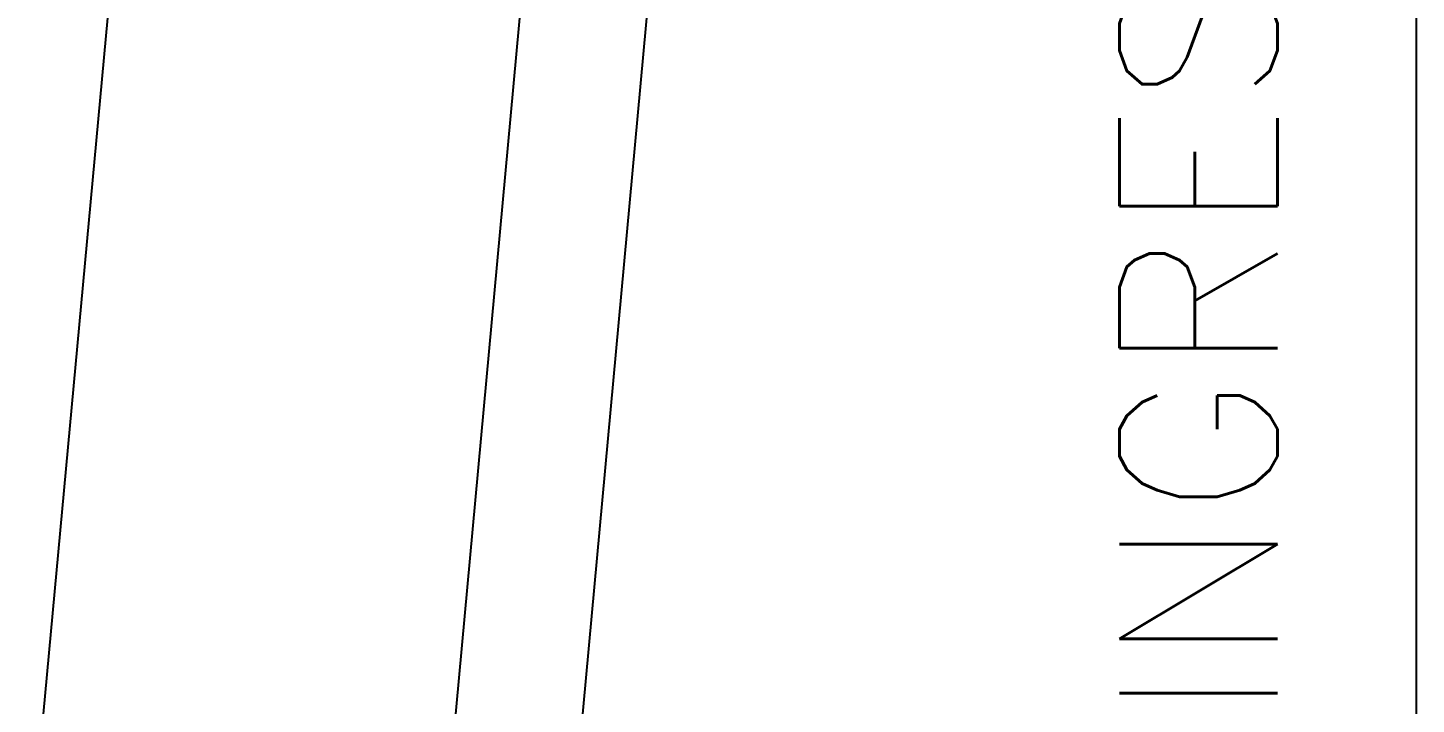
# Model space of a CAD drawing. Extents: x -30 to 1202, y 231 to 898.
# Drawn here: x 428.54 to 437.34, y 333.95 to 338.24 of the extents above; entities that cross this region are included whole.
import ezdxf

# ---------------------------------------------------------------- set-up
doc = ezdxf.new("R2010")
doc.units = 0
doc.header["$LTSCALE"] = 0.04
doc.layers.add('PISOS', color=1, linetype='CONTINUOUS')
doc.styles.get("Standard").update_dxf_attribs({"font": 'romans.shx'})
doc.dimstyles.get("Standard").update_dxf_attribs({"dimtxt": 0.18, "dimasz": 0.18, "dimexe": 0.18, "dimexo": 0.0625, "dimgap": 0.09, "dimtad": 0, "dimtih": 1, "dimtoh": 1, "dimdec": 4, "dimzin": 0, "dimdsep": 46, "dimtxsty": 'Standard', "dimcen": 0.09, "dimadec": 0, "dimazin": 0, "dimtfac": 1, "dimtdec": 4, "dimtofl": 0, "dimtmove": 0, "dimatfit": 3, "dimfxl": 1, "dimtolj": 1, "dimtzin": 0, "dimarcsym": 0})

msp = doc.modelspace()

# ---------------------------------------------------------------- linework, layer by layer
at = {"layer": 'PISOS'}
for p, q in [((433.1908, 354.9606), (425.099, 266.9363)), ((433.9942, 354.9606), (425.8957, 266.8631)), ((430.5548, 354.6881), (422.51, 267.1743))]:
    msp.add_line(p, q, dxfattribs=at)

# ---------------------------------------------------------------- texts
at = {"layer": 'PISOS', "color": 2, "insert": (436.458, 346.7962), "char_height": 1, "width": 16.715995, "attachment_point": 9, "rotation": 90}
msp.add_mtext('\\A1;INGRESO PEATONAL', dxfattribs=at)

# ---------------------------------------------------------------- leaders
at = {"layer": 'PISOS', "annotation_type": 0, "has_hookline": 1, "hookline_direction": 1, "text_width": 14.381, "horizontal_direction": (0, 1, 0)}
msp.add_leader([(429.4797, 353.9018), (437.3372, 348.676), (437.3372, 347.676)], dimstyle='Standard', override={"dimtxt": 2.5, "dimasz": 1, "dimexe": 1.25, "dimexo": 0.625, "dimgap": 0.625, "dimtad": 2, "dimtih": 0, "dimtoh": 0, "dimzin": 8, "dimlunit": 6, "dimcen": 2.5, "dimtofl": 1}, dxfattribs=at)

doc.saveas('drawing.dxf')
